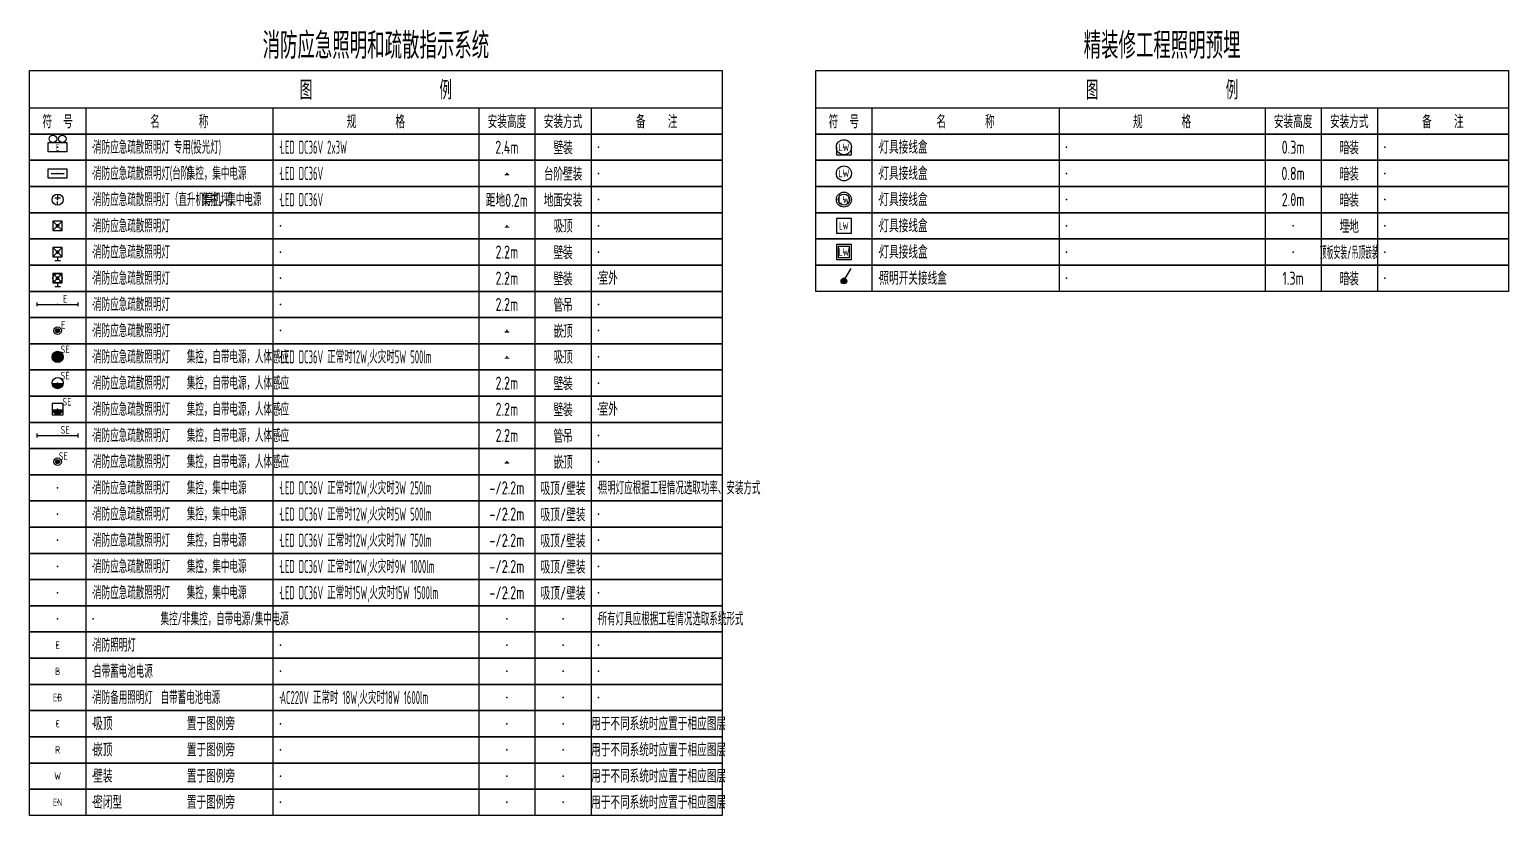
# Model space of a CAD drawing. Header units: millimetres. Extents: x -714894 to -525595, y 3400 to 234118.
# Drawn here: x -565095 to -525595, y 124600 to 145593 of the extents above; entities that cross this region are included whole.
import ezdxf
from ezdxf.enums import TextEntityAlignment as Align

# ---------------------------------------------------------------- set-up
doc = ezdxf.new("R2010")
doc.units = ezdxf.units.MM
doc.header["$LTSCALE"] = 500
for name, color, linetype in [('E-LITE-DEVC', 3, 'Continuous'), ('E-LITE-LITE', 3, 'Continuous'), ('E-UNIV-DIAG', 2, 'Continuous'), ('E-UNIV-EL', 140, 'Continuous'), ('E-UNIV-NOTE', 6, 'Continuous')]:
    doc.layers.add(name, color=color, linetype=linetype)
doc.styles.add('TH-STYLE3', font='tssdeng.shx', dxfattribs={"width": 0.65, "bigfont": 'tssdchn.shx'})

# ---------------------------------------------------------------- blocks, each defined once
blk = doc.blocks.new('E-BKTS2')
for p, q in [((0, 0), (185, 0)), ((0, -7), (0, 0)), ((185, 0), (185, -7)), ((185, -7), (0, -7))]:
    blk.add_line(p, q)
at = {"linetype": 'Continuous'}
for p, q in [((15, 0), (15, -7)), ((65, 0), (65, -7)), ((120, 0), (120, -7)), ((135, 0), (135, -7)), ((150, 0), (150, -7))]:
    blk.add_line(p, q, dxfattribs=at)
for p in [(7.5, -3.5), (17, -3.5), (67, -3.5), (127.5, -3.5), (142.5, -3.5), (152, -3.5)]:
    blk.add_point(p, dxfattribs=at)
blk = doc.blocks.new('E-BLITE90')
blk.add_lwpolyline([(-2, 0), (-2, -2), (2, -2), (2, 0)])
blk.add_circle((0, 0), 2)
at = {"layer": 'E-UNIV-EL', "style": 'TH-STYLE3', "width": 0.7}
blk.add_attdef('SOCKET', text='', height=2, dxfattribs=at).set_placement((0, 0), align=Align.MIDDLE)
blk = doc.blocks.new('E-BLITE91')
blk.add_circle((0, 0), 2)
at = {"layer": 'E-UNIV-EL', "style": 'TH-STYLE3', "width": 0.7}
blk.add_attdef('SOCKET', text='', height=2, dxfattribs=at).set_placement((0, 0), align=Align.MIDDLE)
blk = doc.blocks.new('E-BLITE91-1')
blk.add_circle((0, 0), 2)
at = {"layer": 'E-UNIV-EL'}
blk.add_circle((0, 0), 1.5, dxfattribs=at)
at = {"layer": 'E-UNIV-EL', "style": 'TH-STYLE3', "width": 0.7}
blk.add_attdef('SOCKET', text='', height=2, dxfattribs=at).set_placement((0, 0), align=Align.MIDDLE)
blk = doc.blocks.new('E-BLITE91-2')
blk.add_lwpolyline([(-2, 2), (-2, -2), (2, -2), (2, 2)], close=True)
at = {"layer": 'E-UNIV-EL', "style": 'TH-STYLE3', "width": 0.6}
blk.add_attdef('SOCKET', text='', height=2, dxfattribs=at).set_placement((0, 0), align=Align.MIDDLE)
blk = doc.blocks.new('E-BLITE91-3')
blk.add_lwpolyline([(-2, 2), (-2, -2), (2, -2), (2, 2)], close=True)
at = {"layer": 'E-UNIV-EL'}
blk.add_lwpolyline([(-1.5, 1.5), (-1.5, -1.5), (1.5, -1.5), (1.5, 1.5)], close=True, dxfattribs=at)
at = {"layer": 'E-UNIV-EL', "style": 'TH-STYLE3', "width": 0.7}
blk.add_attdef('SOCKET', text='', height=2, dxfattribs=at).set_placement((0, 0), align=Align.MIDDLE)
blk = doc.blocks.new('E-BFEL500')
blk.add_lwpolyline([(-2.5, 1.25), (2.5, 1.25), (2.5, -1.25), (-2.5, -1.25)], close=True)
for centre in [(-1.25, 2.25), (1.25, 2.25)]:
    blk.add_circle(centre, 1)
at = {"layer": 'E-UNIV-EL', "style": 'TH-STYLE3', "width": 0.7}
blk.add_attdef('T', text='', height=1.8, dxfattribs=at).set_placement((0, 0), align=Align.MIDDLE)
blk = doc.blocks.new('E-BKTS1')
blk.add_line((0, -10), (185, -10))
at = {"linetype": 'Continuous'}
for p, q in [((15, -10), (15, -17)), ((65, -10), (65, -17)), ((120, -10), (120, -17)), ((135, -10), (135, -17)), ((150, -10), (150, -17))]:
    blk.add_line(p, q, dxfattribs=at)
blk.add_lwpolyline([(0, 0), (185, 0), (185, -17), (0, -17)], close=True)
at = {"layer": 'E-UNIV-NOTE', "style": 'TH-STYLE3', "width": 0.7}
for s, height, p in [('图                例', 5, (92.5, -5)), ('安装高度', 3.5, (127.5, -13.5)), ('安装方式', 3.5, (142.5, -13.5))]:
    blk.add_text(s, height=height, dxfattribs=at).set_placement(p, align=Align.MIDDLE)
at = {"layer": 'E-UNIV-NOTE', "linetype": 'Continuous', "style": 'TH-STYLE3', "width": 0.7}
for s, p in [('符  号', (7.5, -13.5)), ('名       称', (40, -13.5)), ('规       格', (92.5, -13.5)), ('备    注', (167.5, -13.5))]:
    blk.add_text(s, height=3.5, dxfattribs=at).set_placement(p, align=Align.MIDDLE)
blk = doc.blocks.new('E-BSW901')
blk.add_line((0.38, 1.4), (1.94, 4.11))
at = {"const_width": 0.75}
blk.add_lwpolyline([(-0.38, 0.75, 1), (0.38, 0.75, 1)], format="xyb", close=True, dxfattribs=at)
blk.add_circle((0, 0.75), 0.75)
blk = doc.blocks.new('E-BFEL700')
blk.add_line((-1.75, 0), (1.75, 0))
blk.add_lwpolyline([(-2.5, 1.25), (2.5, 1.25), (2.5, -1.25), (-2.5, -1.25)], close=True)
blk = doc.blocks.new('E-BFEL710')
for p, q in [((-0.75, 0.5), (0.75, 0.5)), ((0, 1.5), (0, 0.5)), ((0, -1.5), (0, -0.5))]:
    blk.add_line(p, q)
blk.add_circle((0, 0), 1.5)
blk = doc.blocks.new('E-BFEL800')
for p, q in [((-1.25, -1.25), (1.25, 1.25)), ((1.25, -1.25), (-1.25, 1.25))]:
    blk.add_line(p, q)
blk.add_lwpolyline([(-1.25, -1.25), (1.25, -1.25), (1.25, 1.25), (-1.25, 1.25)], close=True)
at = {"const_width": 0.5}
blk.add_lwpolyline([(-0.25, 0, 1), (0.25, 0, 1)], format="xyb", close=True, dxfattribs=at)
blk = doc.blocks.new('E-BFEL810')
for p, q in [((-1.25, -1.25), (1.25, 1.25)), ((1.25, -1.25), (-1.25, 1.25)), ((-0.75, -2.25), (0.75, -2.25)), ((0, -1.25), (0, -2.25))]:
    blk.add_line(p, q)
blk.add_lwpolyline([(-1.25, -1.25), (1.25, -1.25), (1.25, 1.25), (-1.25, 1.25)], close=True)
at = {"const_width": 0.5}
blk.add_lwpolyline([(-0.25, 0, 1), (0.25, 0, 1)], format="xyb", close=True, dxfattribs=at)
blk = doc.blocks.new('E-BFEL811')
for p, q in [((-1.25, -1.25), (1.25, 1.25)), ((1.25, -1.25), (-1.25, 1.25)), ((-0.75, -2.25), (0.75, -2.25)), ((0, -1.25), (0, -2.25))]:
    blk.add_line(p, q)
blk.add_lwpolyline([(-1.25, -1.25), (1.25, -1.25), (1.25, 1.25), (-1.25, 1.25)], close=True)
at = {"const_width": 0.5}
blk.add_lwpolyline([(-0.25, 0, 1), (0.25, 0, 1)], format="xyb", close=True, dxfattribs=at)
at = {"layer": 'E-UNIV-EL'}
blk.add_circle((0, 0), 1.25, dxfattribs=at)
blk = doc.blocks.new('E-BFEL820')
for p, q in [((-5.5, -0.5), (-5.5, 0.5)), ((-5.5, 0), (5.5, 0)), ((5.5, -0.5), (5.5, 0.5))]:
    blk.add_line(p, q)
at = {"layer": 'E-UNIV-EL', "style": 'TH-STYLE3', "width": 0.7}
blk.add_attdef('T', text='', height=2, dxfattribs=at).set_placement((2, 1.5), align=Align.MIDDLE)
blk = doc.blocks.new('E-BL201')
at = {"const_width": 0.5}
blk.add_lwpolyline([(-0.25, 0, 1), (0.25, 0, 1)], format="xyb", close=True, dxfattribs=at)
for radius in [1, 0.5]:
    blk.add_circle((0, 0), radius)
blk = doc.blocks.new('E-BFEL830')
blk.add_blockref('E-BL201', (0, 0))
at = {"layer": 'E-UNIV-EL', "style": 'TH-STYLE3', "width": 0.7}
blk.add_attdef('T', text='', height=2, dxfattribs=at).set_placement((1.5, 1.5), align=Align.MIDDLE)
blk = doc.blocks.new('E-BFEL800-1')
at = {"const_width": 1.5}
blk.add_lwpolyline([(-0.75, 0, 1), (0.75, 0, 1)], format="xyb", close=True, dxfattribs=at)
blk.add_circle((0, 0), 1.5)
at = {"layer": 'E-UNIV-EL', "style": 'TH-STYLE3', "width": 0.7}
blk.add_attdef('T', text='', height=2, dxfattribs=at).set_placement((2, 2), align=Align.MIDDLE)
blk = doc.blocks.new('E-BFEL810-1')
at = {"const_width": 1.5}
blk.add_lwpolyline([(-0.75, 0, 1), (0.75, 0, 1)], format="xyb", dxfattribs=at)
blk.add_circle((0, 0), 1.5)
at = {"layer": 'E-UNIV-EL', "style": 'TH-STYLE3', "width": 0.7}
blk.add_attdef('T', text='', height=2, dxfattribs=at).set_placement((2, 2), align=Align.MIDDLE)
blk = doc.blocks.new('E-BFEL811-1')
blk.add_lwpolyline([(-1.5, -1.5), (1.5, -1.5), (1.5, 1.5), (-1.5, 1.5)], close=True)
at = {"const_width": 1.5}
blk.add_lwpolyline([(-0.75, 0, 1), (0.75, 0, 1)], format="xyb", dxfattribs=at)
at = {"layer": 'E-UNIV-EL', "style": 'TH-STYLE3', "width": 0.7}
blk.add_attdef('T', text='', height=2, dxfattribs=at).set_placement((2.5, 2), align=Align.MIDDLE)
blk = doc.blocks.new('E-BFEL820-1')
for p, q in [((-5.5, -0.5), (-5.5, 0.5)), ((-5.5, 0), (5.5, 0)), ((5.5, -0.5), (5.5, 0.5))]:
    blk.add_line(p, q)
at = {"layer": 'E-UNIV-EL', "style": 'TH-STYLE3', "width": 0.7}
blk.add_attdef('T', text='', height=2, dxfattribs=at).set_placement((2, 1.5), align=Align.MIDDLE)
blk = doc.blocks.new('E-BFEL830-1')
blk.add_blockref('E-BL201', (0, 0))
at = {"layer": 'E-UNIV-EL', "style": 'TH-STYLE3', "width": 0.7}
blk.add_attdef('T', text='', height=2, dxfattribs=at).set_placement((1.5, 1.5), align=Align.MIDDLE)

msp = doc.modelspace()

# ---------------------------------------------------------------- block references
at = {"layer": 'E-LITE-DEVC', "xscale": 100, "yscale": 100, "zscale": 100}
msp.add_blockref('E-BSW901', (-543345, 138800), dxfattribs=at)
at = {"layer": 'E-LITE-LITE', "xscale": 100, "yscale": 100, "zscale": 100}
for name, p, values in [('E-BFEL500', (-564345, 142450), {'T': 'E'}), ('E-BLITE90', (-543345, 142450), {'SOCKET': 'LW'}), ('E-BLITE91', (-543345, 141750), {'SOCKET': 'LW'}), ('E-BLITE91-1', (-543345, 141050), {'SOCKET': 'LW'}), ('E-BLITE91-2', (-543345, 140350), {'SOCKET': 'LW'}), ('E-BLITE91-3', (-543345, 139650), {'SOCKET': 'LW'}), ('E-BFEL820', (-564345, 138250), {'T': 'E'}), ('E-BFEL830', (-564345, 137550), {'T': 'E'}), ('E-BFEL800-1', (-564345, 136850), {'T': 'SE'}), ('E-BFEL810-1', (-564345, 136150), {'T': 'SE'}), ('E-BFEL811-1', (-564345, 135450), {'T': 'SE'}), ('E-BFEL820-1', (-564345, 134750), {'T': 'SE'}), ('E-BFEL830-1', (-564345, 134050), {'T': 'SE'})]:
    msp.add_blockref(name, p, dxfattribs=at).add_auto_attribs(values)
for name, p in [('E-BFEL700', (-564345, 141750)), ('E-BFEL710', (-564345, 141050)), ('E-BFEL800', (-564345, 140350)), ('E-BFEL810', (-564345, 139650)), ('E-BFEL811', (-564345, 138950))]:
    msp.add_blockref(name, p, dxfattribs=at)
at = {"layer": 'E-UNIV-DIAG', "xscale": 100, "yscale": 100, "zscale": 100}
for name, p in [('E-BKTS1', (-565095, 144500)), ('E-BKTS1', (-544095, 144500)), ('E-BKTS2', (-565095, 142800)), ('E-BKTS2', (-544095, 142800)), ('E-BKTS2', (-565095, 142100)), ('E-BKTS2', (-544095, 142100)), ('E-BKTS2', (-565095, 141400)), ('E-BKTS2', (-544095, 141400)), ('E-BKTS2', (-565095, 140700)), ('E-BKTS2', (-544095, 140700)), ('E-BKTS2', (-565095, 140000)), ('E-BKTS2', (-544095, 140000)), ('E-BKTS2', (-565095, 139300)), ('E-BKTS2', (-544095, 139300)), ('E-BKTS2', (-565095, 138600)), ('E-BKTS2', (-565095, 137900)), ('E-BKTS2', (-565095, 137200)), ('E-BKTS2', (-565095, 136500)), ('E-BKTS2', (-565095, 135800)), ('E-BKTS2', (-565095, 135100)), ('E-BKTS2', (-565095, 134400)), ('E-BKTS2', (-565095, 133700)), ('E-BKTS2', (-565095, 133000)), ('E-BKTS2', (-565095, 132300)), ('E-BKTS2', (-565095, 131600)), ('E-BKTS2', (-565095, 130900)), ('E-BKTS2', (-565095, 130200)), ('E-BKTS2', (-565095, 129500)), ('E-BKTS2', (-565095, 128800)), ('E-BKTS2', (-565095, 128100)), ('E-BKTS2', (-565095, 127400)), ('E-BKTS2', (-565095, 126700)), ('E-BKTS2', (-565095, 126000)), ('E-BKTS2', (-565095, 125300))]:
    msp.add_blockref(name, p, dxfattribs=at)

# ---------------------------------------------------------------- texts
at = {"layer": 'E-LITE-LITE', "style": 'TH-STYLE3', "width": 0.7}
for s, p in [('E', (-564345, 129150)), ('B', (-564345, 128450)), ('EB', (-564345, 127750)), ('C', (-564345, 127050)), ('R', (-564345, 126350)), ('W', (-564345, 125650)), ('EN', (-564345, 124950))]:
    msp.add_text(s, height=200, dxfattribs=at).set_placement(p, align=Align.MIDDLE)
at = {"layer": 'E-UNIV-NOTE', "style": 'TH-STYLE3'}
for s, height, width, p in [('消防应急照明和疏散指示系统', 700, 0.7, (-555845, 145200)), ('精装修工程照明预埋', 700, 0.7, (-534845, 145200)), ('0.3m', 350, 0.7, (-531345, 142450)), ('暗装', 350, 0.7, (-529845, 142450)), ('0.8m', 350, 0.7, (-531345, 141750)), ('暗装', 350, 0.7, (-529845, 141750)), ('2.0m', 350, 0.7, (-531345, 141050)), ('暗装', 350, 0.7, (-529845, 141050)), ('埋地', 350, 0.7, (-529845, 140350)), ('顶板安装/吊顶嵌装', 350, 0.4, (-529845, 139650)), ('1.3m', 350, 0.7, (-531345, 138950)), ('暗装', 350, 0.7, (-529845, 138950))]:
    msp.add_text(s, height=height, dxfattribs=dict(at, width=width)).set_placement(p, align=Align.MIDDLE)
at = {"layer": 'E-UNIV-NOTE', "linetype": 'Continuous', "style": 'TH-STYLE3'}
for s, width, p in [('消防应急疏散照明灯 专用(投光灯)', 0.5, (-563395, 142450)), ('LED DC36V 2x3W', 0.5, (-558395, 142450)), ('灯具接线盒', 0.7, (-542395, 142450)), ('消防应急疏散照明灯(台阶）', 0.5, (-563395, 141750)), ('集控，集中电源', 0.5, (-560895, 141750)), ('LED DC36V', 0.5, (-558395, 141750)), ('灯具接线盒', 0.7, (-542395, 141750)), ('消防应急疏散照明灯（直升机停机坪）', 0.5, (-563395, 141050)), ('集控，集中电源', 0.5, (-560495, 141050)), ('LED DC36V', 0.5, (-558395, 141050)), ('灯具接线盒', 0.7, (-542395, 141050)), ('消防应急疏散照明灯', 0.5, (-563395, 140350)), ('灯具接线盒', 0.7, (-542395, 140350)), ('消防应急疏散照明灯', 0.5, (-563395, 139650)), ('灯具接线盒', 0.7, (-542395, 139650)), ('消防应急疏散照明灯', 0.5, (-563395, 138950)), ('室外', 0.7, (-549895, 138950)), ('消防应急疏散照明灯', 0.5, (-563395, 138250)), ('消防应急疏散照明灯', 0.5, (-563395, 137550)), ('消防应急疏散照明灯', 0.5, (-563395, 136850)), ('集控，自带电源，人体感应', 0.5, (-560895, 136850)), ('LED DC36V 正常时12W,火灾时5W 500lm', 0.5, (-558395, 136850)), ('消防应急疏散照明灯', 0.5, (-563395, 136150)), ('集控，自带电源，人体感应', 0.5, (-560895, 136150)), ('消防应急疏散照明灯', 0.5, (-563395, 135450)), ('集控，自带电源，人体感应', 0.5, (-560895, 135450)), ('室外', 0.7, (-549895, 135450)), ('消防应急疏散照明灯', 0.5, (-563395, 134750)), ('集控，自带电源，人体感应', 0.5, (-560895, 134750)), ('消防应急疏散照明灯', 0.5, (-563395, 134050)), ('集控，自带电源，人体感应', 0.5, (-560895, 134050)), ('消防应急疏散照明灯', 0.5, (-563395, 133350)), ('集控，集中电源', 0.5, (-560895, 133350)), ('LED DC36V 正常时12W,火灾时3W 250lm', 0.5, (-558395, 133350)), ('消防应急疏散照明灯', 0.5, (-563395, 132650)), ('集控，集中电源', 0.5, (-560895, 132650)), ('LED DC36V 正常时12W,火灾时5W 500lm', 0.5, (-558395, 132650)), ('消防应急疏散照明灯', 0.5, (-563395, 131950)), ('集控，自带电源', 0.5, (-560895, 131950)), ('LED DC36V 正常时12W,火灾时7W 750lm', 0.5, (-558395, 131950)), ('消防应急疏散照明灯', 0.5, (-563395, 131250)), ('集控，集中电源', 0.5, (-560895, 131250)), ('LED DC36V 正常时12W,火灾时9W 1000lm', 0.5, (-558395, 131250)), ('消防应急疏散照明灯', 0.5, (-563395, 130550)), ('集控，集中电源', 0.5, (-560895, 130550)), ('LED DC36V 正常时15W,火灾时15W 1500lm', 0.5, (-558395, 130550)), ('集控/非集控，自带电源/集中电源', 0.5, (-561595, 129850)), ('消防照明灯', 0.5, (-563395, 129150)), ('自带蓄电池电源', 0.5, (-563395, 128450)), ('消防备用照明灯', 0.5, (-563395, 127750)), ('自带蓄电池电源', 0.5, (-561595, 127750)), ('AC220V 正常时 18W,火灾时18W 1600lm', 0.5, (-558395, 127750))]:
    msp.add_text(s, height=350, dxfattribs=dict(at, width=width)).set_placement(p, align=Align.MIDDLE_LEFT)
at = {"layer": 'E-UNIV-NOTE', "linetype": 'Continuous', "style": 'TH-STYLE3', "width": 0.7}
for s, p in [('2.4m', (-552345, 142450)), ('壁装', (-550845, 142450)), ('台阶壁装', (-550845, 141750)), ('-', (-552345, 141750)), ('距地0.2m', (-552345, 141050)), ('地面安装', (-550845, 141050)), ('-', (-552345, 140350)), ('吸顶', (-550845, 140350)), ('壁装', (-550845, 139650)), ('2.2m', (-552345, 139650)), ('2.2m', (-552345, 138950)), ('壁装', (-550845, 138950)), ('2.2m', (-552345, 138250)), ('管吊', (-550845, 138250)), ('-', (-552345, 137550)), ('嵌顶', (-550845, 137550)), ('-', (-552345, 136850)), ('吸顶', (-550845, 136850)), ('2.2m', (-552345, 136150)), ('壁装', (-550845, 136150)), ('2.2m', (-552345, 135450)), ('壁装', (-550845, 135450)), ('2.2m', (-552345, 134750)), ('管吊', (-550845, 134750)), ('-', (-552345, 134050)), ('嵌顶', (-550845, 134050)), ('-/2.2m', (-552345, 133350)), ('吸顶/壁装', (-550845, 133350)), ('-/2.2m', (-552345, 132650)), ('吸顶/壁装', (-550845, 132650)), ('-/2.2m', (-552345, 131950)), ('吸顶/壁装', (-550845, 131950)), ('-/2.2m', (-552345, 131250)), ('吸顶/壁装', (-550845, 131250)), ('吸顶/壁装', (-550845, 130550)), ('-/2.2m', (-552345, 130550))]:
    msp.add_text(s, height=350, dxfattribs=at).set_placement(p, align=Align.MIDDLE)
at = {"layer": 'E-UNIV-NOTE', "style": 'TH-STYLE3', "width": 0.7}
for s, p in [('照明开关接线盒', (-542395, 138950)), ('吸顶', (-563395, 127050)), ('嵌顶', (-563395, 126350)), ('壁装', (-563395, 125650)), ('密闭型', (-563395, 124950))]:
    msp.add_text(s, height=350, dxfattribs=at).set_placement(p, align=Align.MIDDLE_LEFT)
at = {"layer": 'E-UNIV-NOTE', "color": 1, "style": 'TH-STYLE3'}
for s, width, p in [('照明灯应根据工程情况选取功率、安装方式', 0.5, (-549895, 133350)), ('所有灯具应根据工程情况选取系统形式', 0.5, (-549895, 129850)), ('置于图例旁', 0.7, (-560895, 127050)), ('用于不同系统时应置于相应图层', 0.7, (-550095, 127050)), ('置于图例旁', 0.7, (-560895, 126350)), ('用于不同系统时应置于相应图层', 0.7, (-550095, 126350)), ('置于图例旁', 0.7, (-560895, 125650)), ('用于不同系统时应置于相应图层', 0.7, (-550095, 125650)), ('置于图例旁', 0.7, (-560895, 124950)), ('用于不同系统时应置于相应图层', 0.7, (-550095, 124950))]:
    msp.add_text(s, height=350, dxfattribs=dict(at, width=width)).set_placement(p, align=Align.MIDDLE_LEFT)

doc.saveas('drawing.dxf')
